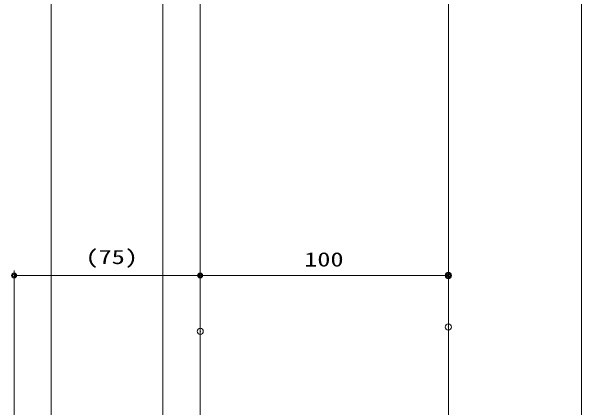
# Model space of a CAD drawing. Units: millimetres, scale not verified. Extents: x -584 to 584, y -818 to 818.
# Drawn here: x 53.1 to 286.7, y -581.4 to -421.9 of the extents above; entities that cross this region are included whole.
import ezdxf
from ezdxf.enums import TextEntityAlignment as Align

# ---------------------------------------------------------------- set-up
doc = ezdxf.new("R2010")
doc.units = ezdxf.units.MM
doc.header["$LTSCALE"] = 5
doc.header["$PDMODE"] = 32
doc.header["$PDSIZE"] = 2.5
for name, color, linetype, lineweight in [('0-0_Defpoints', 7, 'Continuous', 9), ('0-2_0', 7, 'Continuous', 9), ('0-4_USERZ', 3, 'Continuous', 9), ('0-F_YSS_ZEN', 6, 'Continuous', 9)]:
    doc.layers.add(name, color=color, linetype=linetype, lineweight=lineweight)
doc.styles.add('ＭＳ ゴシック', font='')
doc.styles.get('ＭＳ ゴシック').set_extended_font_data('MS Gothic')

# ---------------------------------------------------------------- blocks, each defined once
blk = doc.blocks.new('ALW1')
at = {"layer": '0-2_0'}
blk.add_line((0, 0), (-5, 0), dxfattribs=at)
blk.add_lwpolyline([(-1.732, -1), (0, 0), (-1.732, 1)], close=True, dxfattribs=at)
blk = doc.blocks.new('DOT1')
at = {"layer": '0-2_0'}
blk.add_line((0, 0), (-5, 0), dxfattribs=at)
for radius in [2.5, 1.62]:
    blk.add_circle((0, 0), radius, dxfattribs=at)

msp = doc.modelspace()

# ---------------------------------------------------------------- linework, layer by layer
at = {"layer": '0-0_Defpoints'}
for p in [(229.078, -528.256), (229.078, -549.026), (129.078, -550.757)]:
    msp.add_point(p, dxfattribs=at)
at = {"layer": '0-4_USERZ'}
for p, q in [((69.078, -196.898), (69.078, -670.591)), ((114.078, -211.898), (114.078, -665.066)), ((129.078, -217.598), (129.078, -659.898)), ((229.078, -241.598), (229.078, -591.898)), ((54.078, -690.741), (54.078, -526.256)), ((129.078, -548.757), (129.078, -526.256)), ((129.078, -548.757), (129.078, -526.256)), ((229.078, -547.026), (229.078, -526.256)), ((56.078, -528.256), (127.078, -528.256)), ((131.078, -528.256), (227.078, -528.256))]:
    msp.add_line(p, q, dxfattribs=at)
at = {"layer": '0-F_YSS_ZEN'}
msp.add_line((282.696, -571.898), (282.696, -261.898), dxfattribs=at)

# ---------------------------------------------------------------- block references
at = {"layer": '0-4_USERZ', "xscale": 0.4, "yscale": 0.4, "rotation": 180}
for p in [(54.078, -528.256), (129.078, -528.256)]:
    msp.add_blockref('DOT1', p, dxfattribs=at)
at = {"layer": '0-4_USERZ', "xscale": 0.4, "yscale": 0.4}
for p in [(129.078, -528.256), (229.078, -528.256)]:
    msp.add_blockref('DOT1', p, dxfattribs=at)
at = {"layer": '0-F_YSS_ZEN', "xscale": 4, "yscale": 4, "rotation": 270}
msp.add_blockref('ALW1', (282.696, -591.898), dxfattribs=at)

# ---------------------------------------------------------------- texts
at = {"layer": '0-4_USERZ', "style": 'ＭＳ ゴシック', "width": 1.35}
for s, p in [('(75)', (82.835, -525.366)), ('100', (170.978, -526.366))]:
    msp.add_text(s, height=5.755, dxfattribs=at).set_placement(p, align=Align.BOTTOM_LEFT)

doc.saveas('drawing.dxf')
